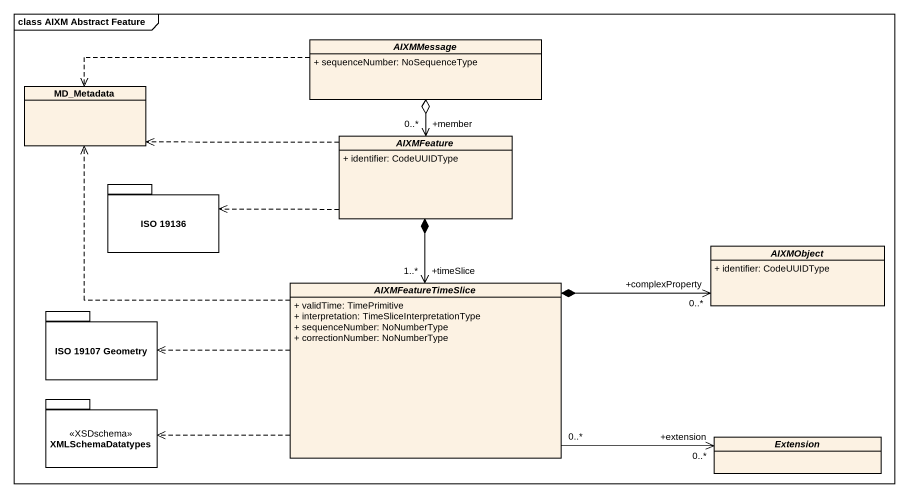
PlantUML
@startuml
mainframe class AIXM Abstract Feature
hide circle
hide empty members
skinparam classAttributeIconSize 0
abstract class AIXMMessage {
  + sequenceNumber: NoSequenceType
}
class MD_Metadata
abstract class AIXMFeature {
  + identifier: CodeUUIDType
}
package "ISO 19136" as ISO_19136 {
}
abstract class AIXMObject {
  + identifier: CodeUUIDType
}
package "ISO 19107 Geometry" as ISO_19107_Geometry {
}
abstract class AIXMFeatureTimeSlice {
  + validTime: TimePrimitive
  + interpretation: TimeSliceInterpretationType
  + sequenceNumber: NoNumberType
  + correctionNumber: NoNumberType
}
package XMLSchemaDatatypes <<XSDschema>> {
}
abstract class Extension
AIXMMessage .left.> MD_Metadata
AIXMMessage o--> "+member\n0..*" AIXMFeature
AIXMFeature .left.> MD_Metadata
AIXMFeature .left.> ISO_19136
AIXMFeature *--> "+timeSlice\n1..*" AIXMFeatureTimeSlice
AIXMFeatureTimeSlice .up.> MD_Metadata
AIXMFeatureTimeSlice *-right-> "+complexProperty\n0..*" AIXMObject
AIXMFeatureTimeSlice .left.> ISO_19107_Geometry
AIXMFeatureTimeSlice .left.> XMLSchemaDatatypes
AIXMFeatureTimeSlice "0..*" -right-> "+extension\n0..*" Extension
@enduml
